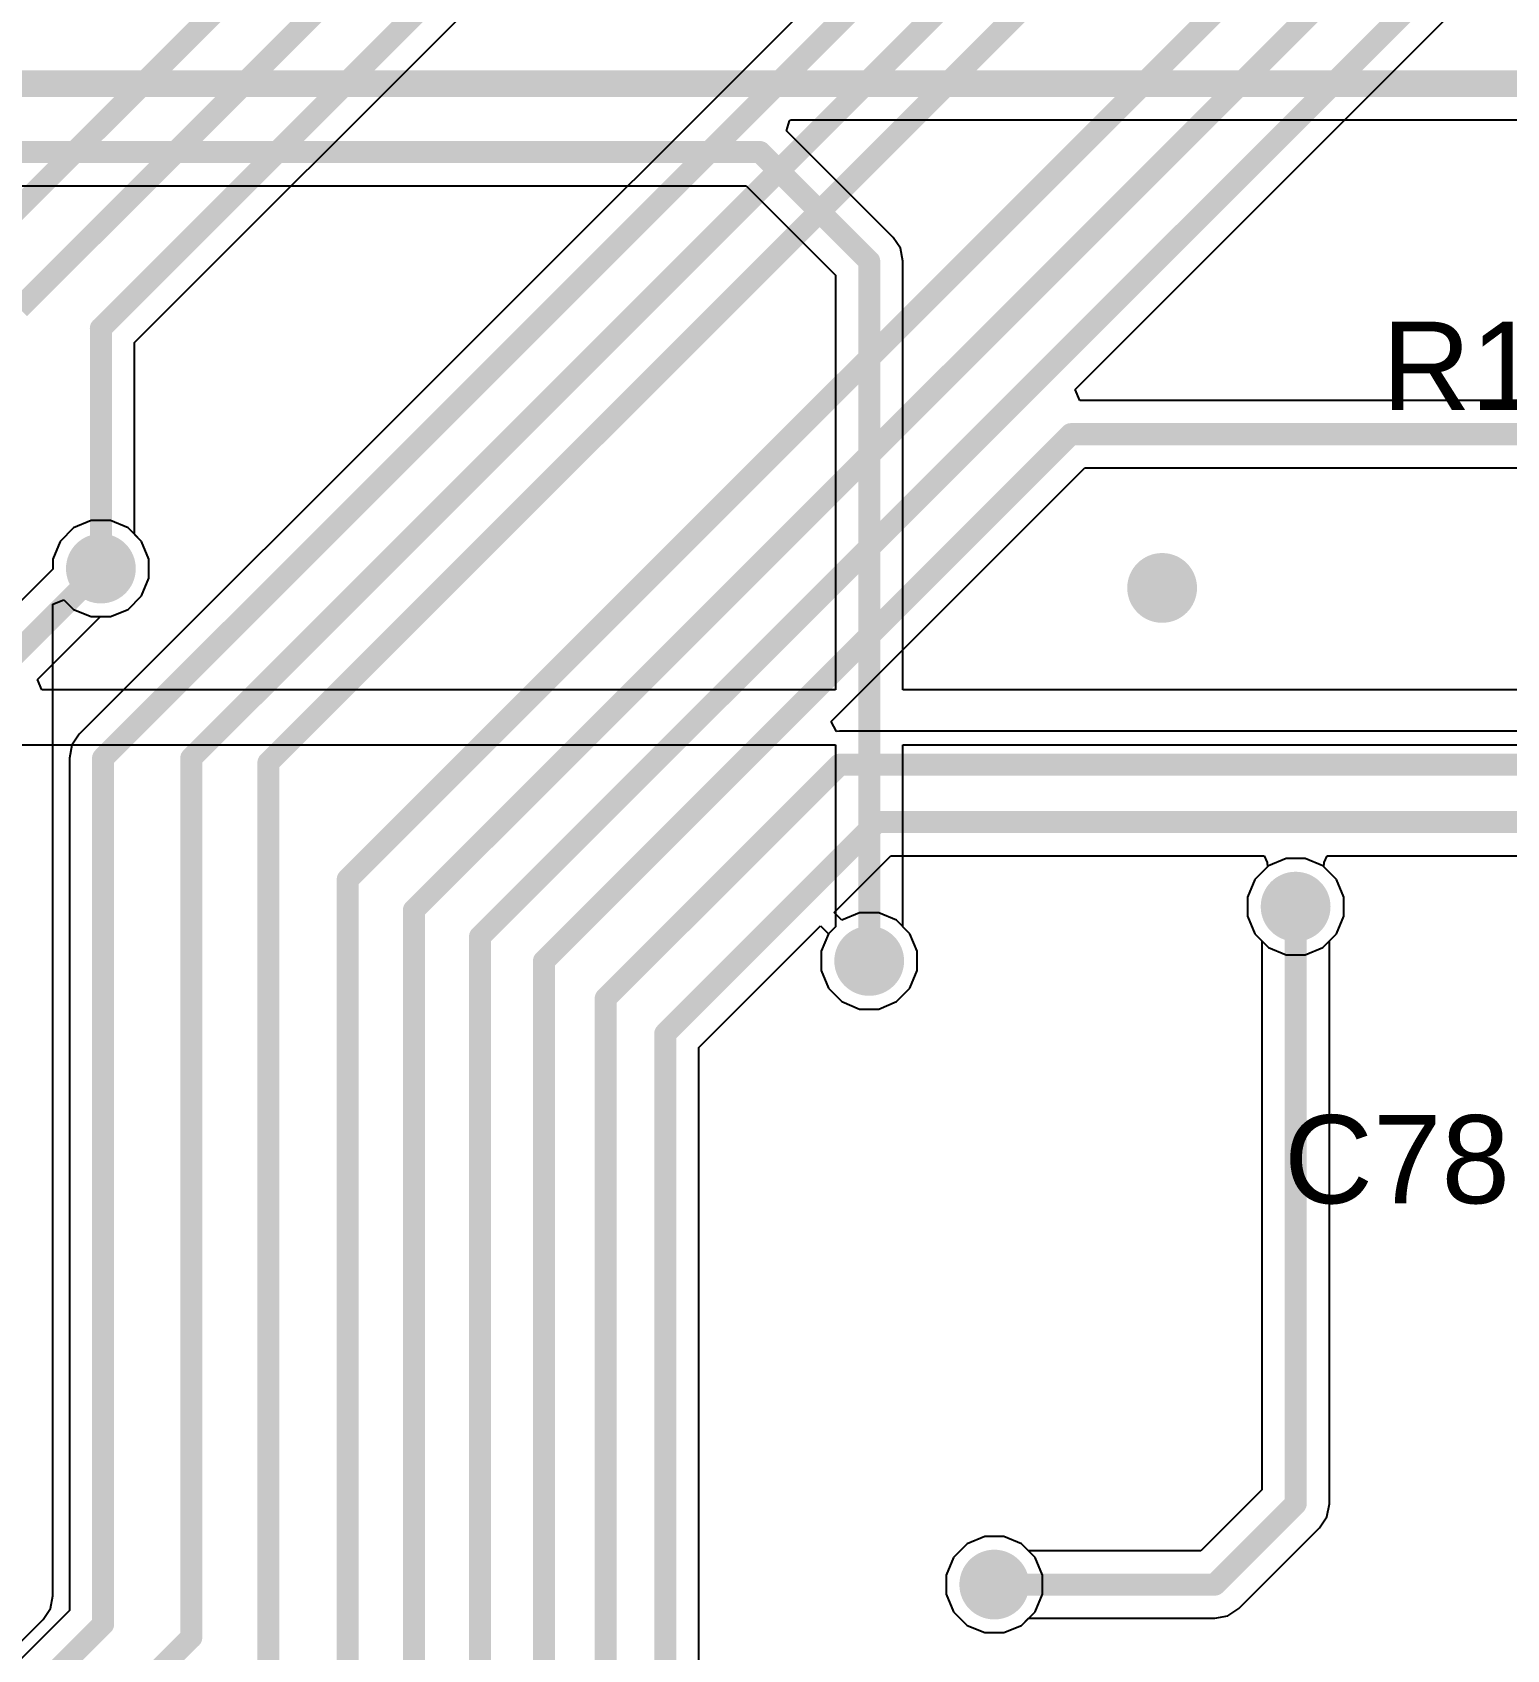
# Model space of a CAD drawing. Header units: millimetres. Extents: x 0 to 5423, y 0 to 5425.
# Drawn here: x 117.17 to 134.15, y 75.78 to 94.42 of the extents above; entities that cross this region are included whole.
import ezdxf

# ---------------------------------------------------------------- set-up
doc = ezdxf.new("R2010")
doc.units = ezdxf.units.MM
for name, color, linetype in [('BottomLayer', 5, 'Continuous'), ('BottomSolder', 6, 'Continuous'), ('TopLayer', 1, 'Continuous'), ('TopOverlay', 2, 'Continuous'), ('TopSolder', 216, 'Continuous'), ('ViaHoleLayer', 16, 'Continuous')]:
    doc.layers.add(name, color=color, linetype=linetype)
doc.styles.add('Arial', font='', dxfattribs={"height": 0.2})
doc.styles.get('Arial').set_extended_font_data('Arial')

msp = doc.modelspace()

# ---------------------------------------------------------------- hatches: boundary and pattern name
at = {"layer": 'BottomLayer'}
h = msp.add_hatch(color=5, dxfattribs=at)
edge = h.paths.add_edge_path()
edge.add_arc((117.958, 88.24), 0.3, 0, 360)
h = msp.add_hatch(color=5, dxfattribs=at)
edge = h.paths.add_edge_path()
edge.add_arc((130.185, 88.017), 0.3, 0, 360)
h = msp.add_hatch(color=5, dxfattribs=at)
edge = h.paths.add_edge_path()
edge.add_arc((131.723, 84.344), 0.3, 0, 360)
h = msp.add_hatch(color=5, dxfattribs=at)
edge = h.paths.add_edge_path()
edge.add_arc((126.81, 83.718), 0.3, 0, 360)
h = msp.add_hatch(color=5, dxfattribs=at)
edge = h.paths.add_edge_path()
edge.add_arc((128.251, 76.531), 0.3, 0, 360)
at = {"layer": 'BottomSolder'}
h = msp.add_hatch(color=6, dxfattribs=at)
edge = h.paths.add_edge_path()
edge.add_arc((117.958, 88.24), 0.402, 0, 360)
h = msp.add_hatch(color=6, dxfattribs=at)
edge = h.paths.add_edge_path()
edge.add_arc((130.185, 88.017), 0.402, 0, 360)
h = msp.add_hatch(color=6, dxfattribs=at)
edge = h.paths.add_edge_path()
edge.add_arc((131.723, 84.344), 0.402, 0, 360)
h = msp.add_hatch(color=6, dxfattribs=at)
edge = h.paths.add_edge_path()
edge.add_arc((126.81, 83.718), 0.402, 0, 360)
h = msp.add_hatch(color=6, dxfattribs=at)
edge = h.paths.add_edge_path()
edge.add_arc((128.251, 76.531), 0.402, 0, 360)
at = {"layer": 'TopLayer'}
h = msp.add_hatch(color=1, dxfattribs=at)
edge = h.paths.add_edge_path()
edge.add_arc((117.958, 88.24), 0.3, 0, 360)
h = msp.add_hatch(color=1, dxfattribs=at)
edge = h.paths.add_edge_path()
edge.add_arc((130.185, 88.017), 0.3, 0, 360)
h = msp.add_hatch(color=1, dxfattribs=at)
edge = h.paths.add_edge_path()
edge.add_arc((131.723, 84.344), 0.3, 0, 360)
h = msp.add_hatch(color=1, dxfattribs=at)
edge = h.paths.add_edge_path()
edge.add_arc((126.81, 83.718), 0.3, 0, 360)
h = msp.add_hatch(color=1, dxfattribs=at)
edge = h.paths.add_edge_path()
edge.add_arc((128.251, 76.531), 0.3, 0, 360)
at = {"layer": 'TopSolder'}
h = msp.add_hatch(color=216, dxfattribs=at)
edge = h.paths.add_edge_path()
edge.add_arc((117.958, 88.24), 0.402, 0, 360)
h = msp.add_hatch(color=216, dxfattribs=at)
edge = h.paths.add_edge_path()
edge.add_arc((130.185, 88.017), 0.402, 0, 360)
h = msp.add_hatch(color=216, dxfattribs=at)
edge = h.paths.add_edge_path()
edge.add_arc((131.723, 84.344), 0.402, 0, 360)
h = msp.add_hatch(color=216, dxfattribs=at)
edge = h.paths.add_edge_path()
edge.add_arc((126.81, 83.718), 0.402, 0, 360)
h = msp.add_hatch(color=216, dxfattribs=at)
edge = h.paths.add_edge_path()
edge.add_arc((128.251, 76.531), 0.402, 0, 360)
at = {"layer": 'ViaHoleLayer'}
h = msp.add_hatch(color=16, dxfattribs=at)
edge = h.paths.add_edge_path()
edge.add_arc((117.958, 88.24), 0.15, 0, 360)
h = msp.add_hatch(color=16, dxfattribs=at)
edge = h.paths.add_edge_path()
edge.add_arc((130.185, 88.017), 0.15, 0, 360)
h = msp.add_hatch(color=16, dxfattribs=at)
edge = h.paths.add_edge_path()
edge.add_arc((131.723, 84.344), 0.15, 0, 360)
h = msp.add_hatch(color=16, dxfattribs=at)
edge = h.paths.add_edge_path()
edge.add_arc((126.81, 83.718), 0.15, 0, 360)
h = msp.add_hatch(color=16, dxfattribs=at)
edge = h.paths.add_edge_path()
edge.add_arc((128.251, 76.531), 0.15, 0, 360)

# ---------------------------------------------------------------- linework, layer by layer
at = {"layer": 'BottomLayer'}
for p, q in [((125.856, 93.286), (125.892, 93.399)), ((125.892, 93.399), (125.902, 93.413)), ((125.902, 93.413), (135.012, 93.413)), ((127.085, 92.057), (125.856, 93.286)), ((109.894, 92.652), (125.391, 92.652)), ((125.391, 92.652), (126.422, 91.622)), ((127.169, 91.931), (127.085, 92.057)), ((127.198, 91.782), (127.169, 91.931)), ((127.198, 86.843), (127.198, 91.782)), ((127.198, 91.782), (127.198, 91.782)), ((126.422, 91.622), (126.422, 86.843)), ((117.847, 88.794), (117.644, 88.709)), ((118.068, 88.794), (117.847, 88.794)), ((118.271, 88.709), (118.068, 88.794)), ((117.488, 88.553), (117.404, 88.35)), ((117.644, 88.709), (117.488, 88.553)), ((118.427, 88.553), (118.271, 88.709)), ((118.512, 88.35), (118.427, 88.553)), ((117.404, 88.35), (117.404, 88.235)), ((118.512, 88.129), (118.512, 88.35)), ((117.404, 88.235), (116.197, 87.028)), ((118.427, 87.926), (118.512, 88.129)), ((118.271, 87.77), (118.427, 87.926)), ((117.227, 86.96), (117.953, 87.686)), ((117.953, 87.686), (118.068, 87.686)), ((118.068, 87.686), (118.271, 87.77)), ((117.276, 86.843), (117.227, 86.96)), ((126.422, 86.843), (117.276, 86.843)), ((139.211, 86.843), (127.198, 86.843)), ((96.693, 86.208), (126.422, 86.208)), ((126.422, 86.208), (126.422, 84.113)), ((127.198, 84.113), (127.198, 86.208)), ((127.198, 86.208), (134.785, 86.208)), ((131.409, 84.813), (131.254, 84.658)), ((131.613, 84.898), (131.409, 84.813)), ((131.833, 84.898), (131.613, 84.898)), ((132.037, 84.813), (131.833, 84.898)), ((132.193, 84.658), (132.037, 84.813)), ((131.254, 84.658), (131.169, 84.454)), ((132.277, 84.454), (132.193, 84.658)), ((131.169, 84.454), (131.169, 84.234)), ((132.277, 84.234), (132.277, 84.454)), ((126.422, 84.113), (126.34, 84.032)), ((127.28, 84.032), (127.198, 84.113)), ((131.169, 84.234), (131.254, 84.03)), ((132.193, 84.03), (132.277, 84.234)), ((126.34, 84.032), (126.256, 83.829)), ((127.364, 83.829), (127.28, 84.032)), ((131.254, 84.03), (131.409, 83.874)), ((132.037, 83.874), (132.193, 84.03)), ((126.256, 83.829), (126.256, 83.608)), ((127.364, 83.608), (127.364, 83.829)), ((131.409, 83.874), (131.613, 83.79)), ((131.613, 83.79), (131.833, 83.79)), ((131.833, 83.79), (132.037, 83.874)), ((126.256, 83.608), (126.34, 83.405)), ((127.28, 83.405), (127.364, 83.608)), ((126.34, 83.405), (126.496, 83.249)), ((127.124, 83.249), (127.28, 83.405)), ((126.496, 83.249), (126.7, 83.164)), ((126.7, 83.164), (126.92, 83.164)), ((126.92, 83.164), (127.124, 83.249)), ((127.937, 77), (127.782, 76.844)), ((128.141, 77.085), (127.937, 77)), ((128.361, 77.085), (128.141, 77.085)), ((128.565, 77), (128.361, 77.085)), ((128.721, 76.844), (128.565, 77)), ((127.782, 76.844), (127.697, 76.641)), ((128.805, 76.641), (128.721, 76.844)), ((127.697, 76.641), (127.697, 76.42)), ((128.805, 76.42), (128.805, 76.641)), ((127.697, 76.42), (127.782, 76.217)), ((128.721, 76.217), (128.805, 76.42)), ((127.782, 76.217), (127.937, 76.061)), ((127.937, 76.061), (128.141, 75.977)), ((128.361, 75.977), (128.565, 76.061)), ((128.565, 76.061), (128.721, 76.217)), ((128.141, 75.977), (128.361, 75.977))]:
    msp.add_line(p, q, dxfattribs=at)
for points, const_width in [([(105.08, 93.828), (135.381, 93.828)], 0.305), ([(109.499, 93.04), (125.552, 93.04)], 0.254), ([(125.552, 93.04), (126.81, 91.782)], 0.254), ([(126.81, 83.718), (126.81, 91.782)], 0.254), ([(116.357, 86.639), (117.932, 88.214)], 0.254), ([(117.932, 88.214), (117.983, 88.214)], 0.254)]:
    msp.add_lwpolyline(points, dxfattribs=dict(at, const_width=const_width))
at = {"layer": 'BottomLayer', "const_width": 0.127}
for points in [[(125.489, 93.04, 1), (125.616, 93.04, 1)], [(125.489, 93.04, 1), (125.616, 93.04, 1)], [(126.747, 91.782, 1), (126.874, 91.782, 1)], [(126.747, 91.782, 1), (126.874, 91.782, 1)], [(117.869, 88.214, 1), (117.996, 88.214, 1)], [(117.869, 88.214, 1), (117.996, 88.214, 1)], [(117.92, 88.214, 1), (118.047, 88.214, 1)], [(126.747, 83.718, 1), (126.874, 83.718, 1)]]:
    msp.add_lwpolyline(points, format="xyb", close=True, dxfattribs=at)
at = {"layer": 'TopLayer'}
for p, q in [((129.819, 98.441), (117.708, 86.33)), ((118.346, 90.847), (126.082, 98.583)), ((129.182, 90.304), (133.726, 94.848)), ((118.346, 88.635), (118.346, 90.847)), ((129.235, 90.177), (129.182, 90.304)), ((134.823, 90.177), (129.235, 90.177)), ((126.372, 86.478), (129.295, 89.401)), ((129.295, 89.401), (134.662, 89.401)), ((118.427, 88.553), (118.346, 88.635)), ((118.512, 88.35), (118.427, 88.553)), ((118.512, 88.129), (118.512, 88.35)), ((118.427, 87.926), (118.512, 88.129)), ((117.406, 87.828), (117.533, 87.88)), ((117.406, 76.403), (117.406, 87.828)), ((117.533, 87.88), (117.644, 87.77)), ((118.271, 87.77), (118.427, 87.926)), ((117.644, 87.77), (117.847, 87.686)), ((117.847, 87.686), (118.068, 87.686)), ((118.068, 87.686), (118.271, 87.77)), ((117.708, 86.33), (117.624, 86.204)), ((126.435, 86.361), (126.372, 86.478)), ((126.467, 86.367), (126.435, 86.361)), ((135.433, 86.367), (126.467, 86.367)), ((117.624, 86.204), (117.595, 86.055)), ((117.595, 86.055), (117.595, 76.234)), ((126.408, 84.278), (127.059, 84.93)), ((127.059, 84.93), (131.36, 84.93)), ((131.36, 84.93), (131.394, 84.851)), ((131.394, 84.851), (131.399, 84.803)), ((132.047, 84.803), (132.053, 84.851)), ((132.053, 84.851), (132.086, 84.93)), ((132.086, 84.93), (134.84, 84.93)), ((131.254, 84.658), (131.169, 84.454)), ((131.399, 84.803), (131.254, 84.658)), ((132.193, 84.658), (132.047, 84.803)), ((132.277, 84.454), (132.193, 84.658)), ((131.169, 84.454), (131.169, 84.234)), ((132.277, 84.234), (132.277, 84.454)), ((126.496, 84.188), (126.408, 84.278)), ((126.7, 84.272), (126.496, 84.188)), ((126.92, 84.272), (126.7, 84.272)), ((127.124, 84.188), (126.92, 84.272)), ((124.848, 82.719), (126.25, 84.121)), ((126.25, 84.121), (126.34, 84.032)), ((127.28, 84.032), (127.124, 84.188)), ((131.169, 84.234), (131.254, 84.03)), ((132.193, 84.03), (132.277, 84.234)), ((126.34, 84.032), (126.256, 83.829)), ((127.364, 83.829), (127.28, 84.032)), ((131.254, 84.03), (131.335, 83.949)), ((131.335, 83.949), (131.335, 77.622)), ((132.112, 83.949), (132.193, 84.03)), ((132.112, 77.461), (132.112, 83.949)), ((126.256, 83.829), (126.256, 83.608)), ((127.364, 83.608), (127.364, 83.829)), ((126.256, 83.608), (126.34, 83.405)), ((127.28, 83.405), (127.364, 83.608)), ((126.34, 83.405), (126.496, 83.249)), ((127.124, 83.249), (127.28, 83.405)), ((126.496, 83.249), (126.7, 83.164)), ((126.7, 83.164), (126.92, 83.164)), ((126.92, 83.164), (127.124, 83.249)), ((124.848, 73.609), (124.848, 82.719)), ((131.335, 77.622), (130.632, 76.919)), ((132.082, 77.312), (132.112, 77.461)), ((131.068, 76.256), (131.998, 77.186)), ((131.998, 77.186), (132.082, 77.312)), ((127.937, 77), (127.782, 76.844)), ((128.141, 77.085), (127.937, 77)), ((128.361, 77.085), (128.141, 77.085)), ((128.565, 77), (128.361, 77.085)), ((128.646, 76.919), (128.565, 77)), ((127.782, 76.844), (127.697, 76.641)), ((130.632, 76.919), (128.646, 76.919)), ((127.697, 76.641), (127.697, 76.42)), ((127.697, 76.42), (127.782, 76.217)), ((117.595, 76.234), (114.229, 72.868)), ((117.292, 76.129), (117.377, 76.255)), ((117.377, 76.255), (117.406, 76.403)), ((130.942, 76.172), (131.068, 76.256)), ((113.839, 72.675), (117.292, 76.129)), ((127.782, 76.217), (127.937, 76.061)), ((127.937, 76.061), (128.141, 75.977)), ((128.361, 75.977), (128.565, 76.061)), ((128.565, 76.061), (128.646, 76.142)), ((128.646, 76.142), (130.793, 76.142)), ((130.793, 76.142), (130.942, 76.172)), ((128.141, 75.977), (128.361, 75.977))]:
    msp.add_line(p, q, dxfattribs=at)
at = {"layer": 'TopLayer', "const_width": 0.254}
for points in [[(116.053, 91.437), (124.888, 100.272)], [(117.018, 91.238), (125.402, 99.622)], [(117.958, 91.008), (125.921, 98.972)], [(117.983, 86.055), (130.208, 98.28)], [(118.999, 86.055), (130.748, 97.805)], [(119.888, 86.004), (131.289, 97.405)], [(120.802, 84.658), (132.37, 96.226)], [(121.564, 84.303), (132.911, 95.649)], [(122.326, 83.998), (133.452, 95.123)], [(117.958, 88.24), (117.958, 91.008)], [(123.063, 83.718), (129.134, 89.789)], [(129.134, 89.789), (134.823, 89.789)], [(117.983, 76.073), (117.983, 86.055)], [(118.999, 75.921), (118.999, 86.055)], [(119.888, 75.641), (119.888, 86.004)], [(123.774, 83.287), (126.467, 85.979)], [(126.467, 85.979), (135.433, 85.979)], [(124.46, 82.88), (126.898, 85.319)], [(126.898, 85.319), (135.001, 85.319)], [(120.802, 75.336), (120.802, 84.658)], [(131.723, 77.461), (131.723, 84.344)], [(121.564, 74.981), (121.564, 84.303)], [(122.326, 74.574), (122.326, 83.998)], [(123.063, 74.27), (123.063, 83.718)], [(123.774, 73.965), (123.774, 83.287)], [(124.46, 73.609), (124.46, 82.88)], [(130.793, 76.531), (131.723, 77.461)], [(128.251, 76.531), (130.793, 76.531)], [(114.504, 72.594), (117.983, 76.073)], [(115.524, 72.446), (118.999, 75.921)]]:
    msp.add_lwpolyline(points, dxfattribs=at)
at = {"layer": 'TopLayer', "const_width": 0.127}
for points in [[(117.894, 91.008, 1), (118.021, 91.008, 1)], [(117.894, 91.008, 1), (118.021, 91.008, 1)], [(129.07, 89.789, 1), (129.197, 89.789, 1)], [(129.07, 89.789, 1), (129.197, 89.789, 1)], [(117.894, 88.24, 1), (118.021, 88.24, 1)], [(117.92, 86.055, 1), (118.047, 86.055, 1)], [(117.92, 86.055, 1), (118.047, 86.055, 1)], [(118.936, 86.055, 1), (119.063, 86.055, 1)], [(118.936, 86.055, 1), (119.063, 86.055, 1)], [(119.825, 86.004, 1), (119.952, 86.004, 1)], [(119.825, 86.004, 1), (119.952, 86.004, 1)], [(126.403, 85.979, 1), (126.53, 85.979, 1)], [(126.403, 85.979, 1), (126.53, 85.979, 1)], [(126.835, 85.319, 1), (126.962, 85.319, 1)], [(126.835, 85.319, 1), (126.962, 85.319, 1)], [(120.739, 84.658, 1), (120.866, 84.658, 1)], [(120.739, 84.658, 1), (120.866, 84.658, 1)], [(131.66, 84.344, 1), (131.787, 84.344, 1)], [(121.501, 84.303, 1), (121.628, 84.303, 1)], [(121.501, 84.303, 1), (121.628, 84.303, 1)], [(122.263, 83.998, 1), (122.39, 83.998, 1)], [(122.263, 83.998, 1), (122.39, 83.998, 1)], [(123, 83.718, 1), (123.127, 83.718, 1)], [(123, 83.718, 1), (123.127, 83.718, 1)], [(123.711, 83.287, 1), (123.838, 83.287, 1)], [(123.711, 83.287, 1), (123.838, 83.287, 1)], [(124.397, 82.88, 1), (124.524, 82.88, 1)], [(124.397, 82.88, 1), (124.524, 82.88, 1)], [(131.66, 77.461, 1), (131.787, 77.461, 1)], [(131.66, 77.461, 1), (131.787, 77.461, 1)], [(128.188, 76.531, 1), (128.315, 76.531, 1)], [(130.73, 76.531, 1), (130.857, 76.531, 1)], [(130.73, 76.531, 1), (130.857, 76.531, 1)], [(117.92, 76.073, 1), (118.047, 76.073, 1)], [(117.92, 76.073, 1), (118.047, 76.073, 1)], [(118.936, 75.921, 1), (119.063, 75.921, 1)], [(118.936, 75.921, 1), (119.063, 75.921, 1)]]:
    msp.add_lwpolyline(points, format="xyb", close=True, dxfattribs=at)

# ---------------------------------------------------------------- texts
at = {"layer": 'TopOverlay', "style": 'Arial'}
for s, p in [('R107', (132.716, 90.069)), ('C78', (131.589, 80.925))]:
    msp.add_text(s, height=1.016, dxfattribs=at).set_placement(p)

doc.saveas('drawing.dxf')
